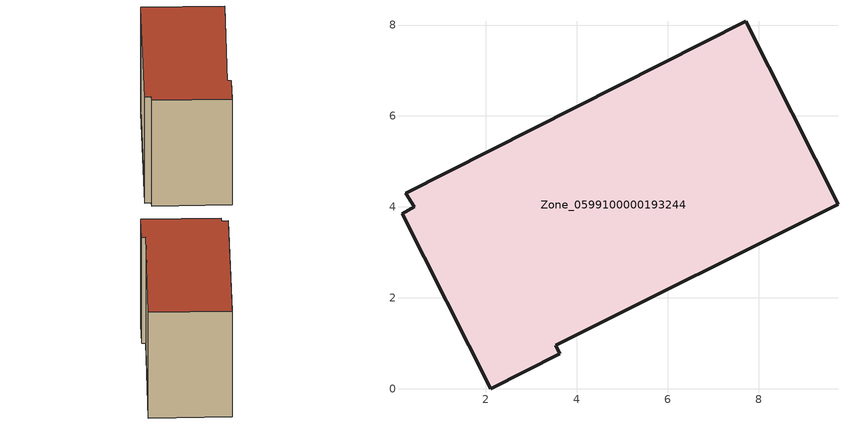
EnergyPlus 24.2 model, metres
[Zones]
Zone_0599100000193244
 floor ground (C_G): 0.42,4 0.24,4.3 7.72,8.08 9.75,4.06 3.54,0.95 3.63,0.77 2.11,0 0.17,3.85 z0
 wall outside (C_F): 0.17,3.85 2.11,0 3.63,0.77 3.54,0.95 9.75,4.06 7.72,8.08 0.24,4.3 0.42,4 0.17,3.85 z0:6.98
 roof outside (C_R): 0.42,4 0.17,3.85 2.11,0 3.63,0.77 3.54,0.95 9.75,4.06 7.72,8.08 0.24,4.3 z6.98
[BUILDING]
Pand.0599100000193244: North Axis=0; Terrain=City; Loads Convergence Tolerance Value=0.04; Temperature Convergence Tolerance Value=0.4; Solar Distribution=FullExterior; Maximum Number of Warmup Days=25; Minimum Number of Warmup Days=1
[Site:Location]
Rotterdam.The.Hague.AP_ZH_NLD Design_Conditions: Latitude=51.96; Longitude=4.45; Time Zone=1; Elevation=-4.5
[SITE:GROUNDTEMPERATURE:BUILDINGSURFACE]
18, 18, 18, 18, 18, 18, 18, 18, 18, 18, 18, 18
[MATERIAL] Thermal Absorptance=0.9; Solar Absorptance=0.7; Visible Absorptance=0.7
Name | Roughness | Thickness | Conductivity | Density | Specific Heat
G.TI.1946 | MediumSmooth | 0.15 | 1 | 540 | 1210
F.TI.1946 | Rough | 0.3 | 0.857143 | 1920 | 840
R.TI.1946 | MediumRough | 0.2 | 0.1 | 1500 | 1000
[CONSTRUCTION]
C_G: G.TI.1946
C_F: F.TI.1946
C_R: R.TI.1946
[ZONE]
Zone_0599100000193244: Type=1; Multiplier=1; Ceiling Height=Autocalculate; Volume=Autocalculate; Floor Area=autocalculate; Part of Total Floor Area=Yes
[ZONEINFILTRATION:DESIGNFLOWRATE]
Infil_Zone_0599100000193244: Zone or ZoneList or Space or SpaceList=Zone_0599100000193244; Schedule=AlwaysOn; Design Flow Rate Calculation Method=Flow/Area; Flow Rate per Floor Area=0.003; Constant Term Coefficient=1; Temperature Term Coefficient=0; Velocity Term Coefficient=0; Velocity Squared Term Coefficient=0
[HVACTEMPLATE:ZONE:IDEALLOADSAIRSYSTEM]
Zone_0599100000193244: Maximum Heating Supply Air Temperature=50; Minimum Cooling Supply Air Temperature=13; Maximum Heating Supply Air Humidity Ratio=0.0156; Minimum Cooling Supply Air Humidity Ratio=0.0077; Heating Limit=NoLimit; Cooling Limit=NoLimit; Dehumidification Control Type=ConstantSensibleHeatRatio; Cooling Sensible Heat Ratio=0.7; Dehumidification Setpoint=60; Humidification Control Type=None; Humidification Setpoint=30; Outdoor Air Method=None; Outdoor Air Flow Rate per Person=0.00944; Outdoor Air Flow Rate per Zone Floor Area=0; Outdoor Air Flow Rate per Zone=0; Demand Controlled Ventilation Type=None; Outdoor Air Economizer Type=NoEconomizer; Heat Recovery Type=None; Sensible Heat Recovery Effectiveness=0.7; Latent Heat Recovery Effectiveness=0.65
[ZONECONTROL:THERMOSTAT]
ThermostatControl_Zone_0599100000193244: Zone or ZoneList=Zone_0599100000193244; Control Type Schedule=DualSetpointControlType; Control 1=Thermostat_Zone_0599100000193244; Temperature Difference Between Cutout And Setpoint=0
[THERMOSTATSETPOINT:DUALSETPOINT]
Thermostat_Zone_0599100000193244: Heating Setpoint Temperature Schedule=HeatingSetpoint_Zone_0599100000193244; Cooling Setpoint Temperature Schedule=CoolingSetpoint_Zone_0599100000193244
[SCHEDULE:COMPACT]
HeatingSetpoint_Zone_0599100000193244: Through: 12/31, For: AllDays, Until: 24:00, 21
CoolingSetpoint_Zone_0599100000193244: Through: 12/31, For: AllDays, Until: 24:00, 24
DualSetpointControlType: Through: 12/31, For: AllDays, Until: 24:00, 4
AlwaysOn: Through: 12/31, For: AllDays, Until: 24:00, 1
